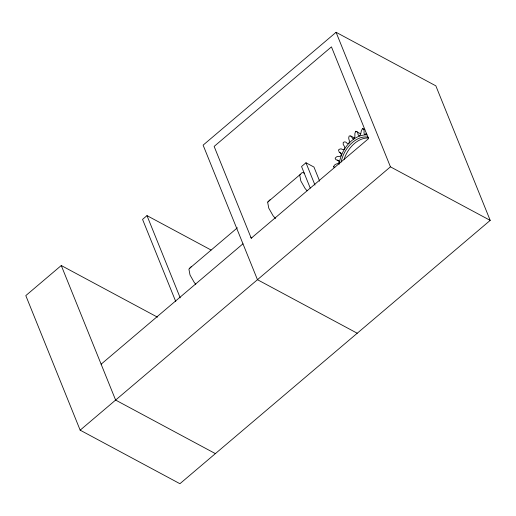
<?xml version="1.0" encoding="UTF-8"?>
<svg xmlns="http://www.w3.org/2000/svg" width="516" height="516" viewBox="0 0 516 516"><rect width="100%" height="100%" fill="white"/><g stroke="black" fill="none" stroke-linecap="round" stroke-linejoin="round"><path stroke-width="0.77" d="M339.102 164.294C340.863 150.369 351.822 134.76 367.005 134.811M364.735 129.632L362.735 128.574L361.535 130.277L361.032 132.257A4.07 2.799 -62 0 1 360.007 135.16L359.33 135.947A4.07 2.799 -62 0 1 357.917 133.218L357.182 131.812L355.827 131.283L354.943 133.192L354.86 135.108A4.07 2.799 -62 0 1 354.421 138.011L353.892 138.933A4.07 2.799 -62 0 1 351.802 136.998L350.719 135.992L349.177 135.979L348.681 137.959L349.016 139.681A4.07 2.799 -62 0 1 349.203 142.39L348.848 143.383A4.07 2.799 -62 0 1 346.23 142.364L344.875 141.835L343.256 142.332L343.172 144.248L343.908 145.66A4.07 2.799 -62 0 1 344.707 147.995L344.559 148.989A4.07 2.799 -62 0 1 341.586 148.956L340.044 148.943L338.464 149.917L339.264 152.252L341.211 153.349M334.607 167.674L333.459 166.662L334.658 164.952L336.245 163.978A4.07 2.799 -61.9 0 0 339.302 162.089L339.031 161.295A4.07 2.799 -62 0 0 337.212 160.154L335.852 159.625L335.123 158.219L336.561 156.825L338.18 156.329A4.07 2.799 -62 0 0 341.295 155.368L341.237 154.445A4.07 2.799 -62 0 0 339.883 152.646M191.301 266.572L188.908 269.146L190.023 275.015L194.345 282.6L195.803 284.264M270.055 199.737L267.662 202.311L268.778 208.174L273.099 215.765L275.525 218.532M157.483 317.166L61.262 265.521L25.8 295.61L80.161 430.163L179.923 483.711L490.2 220.39L435.839 85.837L336.077 32.289L203.104 145.144L257.465 279.698L357.227 333.239M211.096 250.034L146.989 215.63L142.558 219.39L175.775 301.602M319.662 181.18L313.954 167.055L305.975 162.772L301.544 166.533L310.251 188.088M189.817 268.165L237.399 227.788M267.791 201.995L300.635 174.124M101.13 364.193L242.965 243.816M251.221 238.205L368.527 138.656L331.446 46.866L214.14 146.421L251.221 238.205L251.847 237.721L250.802 237.166M80.161 430.163L390.438 166.842L490.2 220.39M304.369 173.131L302.112 172.531L299.719 175.105L300.834 180.968L305.156 188.559L307.097 190.778M355.827 131.283L360.478 133.76M350.719 135.992L354.711 138.114M337.212 160.154L339.205 161.218M333.459 166.662L334.787 167.371M215.385 453.616L115.623 400.074L61.262 265.521M362.735 128.574L363.819 129.574L364.154 131.296A4.07 2.799 -62 0 0 364.806 134.624L365.573 134.025A4.07 2.799 -62 0 0 366.244 133.238M336.077 32.289L390.438 166.842M305.975 162.772L314.986 185.076M146.989 215.63L180.207 297.842M341.166 162.011A24.936 17.163 -62 0 1 368.424 137.237M344.114 159.328A24.936 17.163 -62 0 1 368.043 138.004"/></g></svg>
